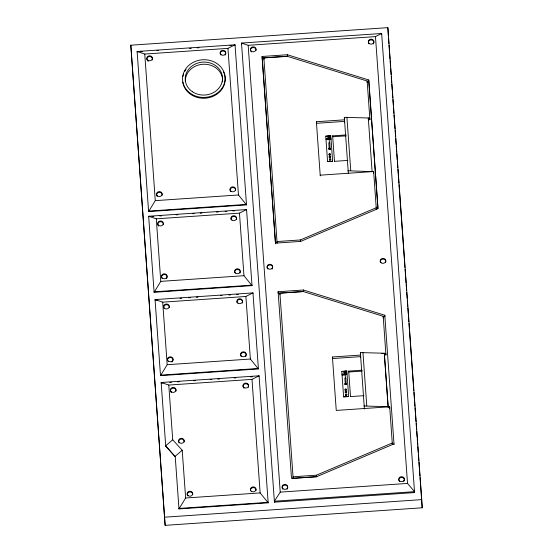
<?xml version="1.0" encoding="UTF-8"?>
<svg xmlns="http://www.w3.org/2000/svg" width="553" height="553" viewBox="0 0 553 553"><rect width="100%" height="100%" fill="white"/><g stroke="black" fill="none" stroke-linecap="round" stroke-linejoin="round"><path stroke-width="0.83" d="M329.747 148.266C331.358 151.225 329.761 147.057 328.966 148.494M329.132 148.301L329.166 149.379L328.835 142.854M345.058 383.595C344.243 385.946 345.991 381.446 346.213 384.577L345.874 378.058M246.507 204.893L235.032 44.793L227.947 48.374L238.461 194.967L246.507 204.893L148.605 211.578L155.282 200.649L144.762 54.056L137.123 51.484L137.151 51.961M252.002 285.618L246.555 209.559L239.47 213.14L243.956 275.691L252.002 285.618L154.1 292.309L160.778 281.373L156.285 218.822L148.653 216.251L148.681 216.728M258.41 368.955L252.963 292.896L245.878 296.477L250.364 359.035L258.41 368.955L160.508 375.646L167.186 364.71L162.7 302.159L155.061 299.588L155.089 300.065L157.66 299.892M268.177 502.829L259.067 375.805L251.988 379.379L260.138 492.917L268.177 502.829L178.972 508.926L185.642 498.004L182.214 450.266L172.716 439.794L168.789 385.061L161.165 382.496L161.193 382.98L162.907 382.863M414.57 492.578L381.646 33.491L375.466 36.609L407.526 483.426L414.522 491.658L414.57 492.578L274.433 502.152L274.378 501.232L280.226 492.122L248.166 45.305L241.502 43.065L241.557 43.984M165.706 445.766L175.225 456.73L165.734 446.25L165.706 445.766L172.716 439.794M182.214 450.266L175.204 456.239L178.972 508.926M329.298 137.656L329.36 136.833M329.187 149.338C329.775 146.462 329.146 151.19 328.959 148.391M345.044 384.591L345.452 384.494L345.169 383.554M346.102 383.713L346.143 384.508M345.349 384.522L344.872 378.107M329.298 137.773L329.36 136.923M377.955 208.488L368.844 81.547L287.111 56.254L263.857 57.837L277.122 243.106L277.039 241.543L300.327 239.954L376.247 207.741L376.33 209.304L373.648 171.527L320.222 175.177M394.026 443.886L316.447 476.776L293.159 478.366L293.076 476.797L316.364 475.207L392.284 442.994L392.367 444.564L389.685 406.78L336.259 410.43L332.422 356.996L360.501 355.074M329.318 149.199L330.01 149.165M345.355 384.453L346.04 384.418M329.533 149.22L329.616 148.218M345.521 384.425L345.825 383.471L345.57 384.473M130.805 45.208L387.867 27.65L421.739 499.629L422.195 507.792L165.133 525.35L130.805 45.208L165.133 525.35M140.586 51.726L142.308 51.609M156.907 50.613L158.621 50.496M189.541 48.388L191.255 48.27M197.269 47.855L198.99 47.738M229.903 45.629L231.624 45.512M248.166 45.305L375.466 36.609M144.762 54.056L227.947 48.374M275.498 243.838L262.081 56.475L287.353 54.754L368.754 79.978L377.989 208.633L300.41 241.516L300.327 239.954M262.17 58.044L287.442 56.316L287.353 54.754M344.464 119.821L316.385 121.736L316.475 123.305L344.554 121.39L344.63 122.441L344.325 117.34L368.284 117.969L372.093 171.499M368.298 118.197L369.812 118.093L369.902 119.655L368.381 119.759L368.284 117.969M325.752 136.093L330.784 135.748L330.991 138.665L325.959 139.01L325.758 136.287L330.784 135.748M346.137 135.851L332.712 136.764L332.657 135.851L346.088 134.932M326.007 139.639L331.04 139.301L332.616 161.262L327.576 161.607L326.014 139.84M329.374 139.612L331.04 139.301M334.489 161.331L347.913 160.418M372.128 171.63L348.162 170.78L344.325 117.34M155.282 200.649L238.461 194.967M148.577 211.101L246.486 204.41M152.116 216.493L153.831 216.375M159.845 215.967L161.559 215.85M176.158 214.854L177.879 214.737M192.479 213.734L194.193 213.617M200.207 213.209L201.921 213.092M216.52 212.096L218.241 211.979M225.112 211.509L226.827 211.391M232.841 210.976L234.555 210.859M156.285 218.822L239.47 213.14M300.749 241.405L275.477 243.133L262.081 56.475M160.778 281.373L243.956 275.691M154.073 291.825L251.974 285.141M179.995 298.364L181.709 298.247M188.58 297.777L190.294 297.659M196.308 297.251L198.029 297.134M220.357 295.606L222.071 295.489M228.942 295.019L230.663 294.901M236.67 294.493L238.391 294.376M303.39 290.007L303.479 291.569L278.207 293.297L278.118 291.728L303.39 290.007L384.791 315.238L394.047 444.598M279.977 294.659L279.894 293.097L303.148 291.507L384.881 316.8L384.791 315.238M162.7 302.159L245.878 296.477M167.186 364.71L250.364 359.035M332.422 356.996L332.512 358.558L360.591 356.644L360.667 357.701L360.362 352.593L384.321 353.222L388.165 406.884M381.777 353.623L385.849 353.346L385.939 354.908L384.418 355.012L388.192 407.602M160.481 375.162L258.389 368.478M169.778 382.393L171.499 382.275M177.506 381.867L179.227 381.75M193.826 380.747L195.541 380.637M210.147 379.635L211.861 379.517M217.875 379.109L219.589 378.992M234.189 377.996L235.91 377.879M250.509 376.876L252.223 376.759M341.789 371.346L346.821 371.001L347.028 373.918L341.996 374.263L341.795 371.547M345.155 371.312L346.821 371.001M362.174 371.104L348.749 372.024L348.694 371.104L362.125 370.192M168.789 385.061L251.988 379.379M342.044 374.899L347.077 374.554L348.653 396.522L343.613 396.86L342.044 374.899L344.567 374.92M350.526 396.591L363.95 395.671M388.151 406.662L364.199 406.033L360.362 352.593M316.786 476.658L291.507 478.386L278.118 291.728M185.642 498.004L260.138 492.917M280.226 492.122L407.526 483.426M274.378 501.232L414.522 491.658M178.944 508.442L268.15 502.345M164.676 517.193L421.739 499.629M330.148 149.186L329.788 148.211M345.957 384.466L346.392 384.57L346.323 383.582M345.397 372.086L345.673 372.452M330.106 149.255L329.837 142.798M345.162 372.051L345.293 375.605A5.184 0.442 88.5 0 0 345.369 378.058M329.139 136.978L329.256 140.351A5.184 0.442 88.5 0 0 329.332 142.798M388.51 38.392L388.883 43.563M389.008 45.284L389.436 51.311M389.561 53.033L389.996 59.067M390.121 60.789L390.549 66.816M390.674 68.537L391.109 74.565M391.234 76.293L391.662 82.321M391.787 84.042L392.222 90.07M392.347 91.791L392.775 97.819M392.9 99.547L393.335 105.575M393.46 107.296L393.888 113.324M394.013 115.045L394.448 121.079M394.565 122.801L395.001 128.828M395.125 130.549L395.561 136.577M395.678 138.305L396.114 144.333M396.238 146.054L396.667 152.082M396.791 153.803L397.227 159.831M397.351 161.559L397.78 167.587M397.904 169.308L398.34 175.336M398.464 177.057L398.893 183.091M399.017 184.813L404.955 267.493M405.072 269.214L405.508 275.249M405.632 276.97L406.061 282.998M406.185 284.719L406.621 290.747M406.745 292.468L407.174 298.502M407.298 300.224L407.734 306.251M407.858 307.973L408.287 314M408.411 315.728L408.847 321.756M408.971 323.477L409.4 329.505M409.524 331.226L413.789 390.66M413.914 392.381L414.349 398.409M414.467 400.13L414.902 406.158M415.026 407.879L415.455 413.914M415.58 415.635L416.015 421.663M416.139 423.384L416.568 429.411M416.692 431.14L417.128 437.167M417.252 438.888L417.681 444.916M417.805 446.637L418.241 452.672M418.365 454.393L418.794 460.421M418.918 462.142L419.354 468.17M419.478 469.891L419.907 475.926M420.031 477.647L422.195 507.792M369.902 119.655L367.157 81.063L367.24 82.625M385.939 354.908L383.194 316.316L383.277 317.878M346.904 117.167L350.74 170.601M362.941 352.42L366.777 405.854M332.657 135.851L334.475 161.4M348.694 371.104L350.512 396.653M316.385 121.736L320.249 175.895M279.894 293.097L293.159 478.366M274.433 502.152L241.502 43.065L381.646 33.491L381.694 34.41M165.734 446.25L161.165 382.496L259.067 375.805L259.094 376.296M160.508 375.646L155.061 299.588L252.963 292.896L252.991 293.38M148.605 211.578L137.123 51.484L235.032 44.793L235.06 45.277M154.1 292.309L148.653 216.251L246.555 209.559L246.583 210.043M387.867 27.65L388.324 35.807M389.685 406.78L389.768 408.349M384.321 353.222L384.418 355.012M368.754 79.978L368.844 81.547M373.648 171.527L373.731 173.096M364.15 405.536L364.344 409.02M348.114 170.276L348.3 173.255M348.653 396.522L343.613 396.86M347.028 373.918L341.996 374.263M332.616 161.262L327.576 161.607M330.991 138.665L325.959 139.01M316.364 475.207L316.447 476.776M263.857 57.837L263.94 59.406M345.784 383.519L345.832 384.459M345.653 383.471L345.701 384.459M345.307 383.512L345.272 384.556M330.21 148.28L330.259 149.22M329.871 148.273L329.92 149.213M329.436 148.232L329.415 149.241M172.806 361.088A2.806 2.482 -3.2 0 1 171.845 362.063M167.635 360.846A2.806 2.482 -3.2 0 1 170.117 357.542A2.806 2.482 -3.2 0 1 173.041 360.473M248.56 386.734A2.806 2.482 -3.2 0 1 248.318 387.349M243.956 388.158A2.806 2.482 -3.2 0 1 243.472 387.681M243.154 387.1A2.806 2.482 -3.2 0 1 245.269 383.844A2.806 2.482 -3.2 0 1 248.608 386.084M250.606 490.912A2.806 2.482 -3.2 0 1 253.08 487.615A2.806 2.482 -3.2 0 1 256.004 490.546M171.395 392.512A2.806 2.482 -3.2 0 1 172.356 388.289A2.806 2.482 -3.2 0 1 175.999 391.089M251.415 51.927A2.806 2.482 -3.2 0 1 250.938 51.443M250.613 50.862A2.806 2.482 -3.2 0 1 253.094 47.565A2.806 2.482 -3.2 0 1 256.018 50.496M329.408 155.123A0.698 0.622 -3.2 0 1 329.194 154.163A0.698 0.622 -3.2 0 1 330.3 154.218A0.698 0.622 -3.2 0 1 329.941 155.151M329.616 160.08A0.698 0.622 -3.2 0 1 329.595 159.167A0.698 0.622 -3.2 0 1 330.625 159.216A0.698 0.622 -3.2 0 1 330.466 160.121M345.39 371.512A1.12 0.995 -3.2 0 1 345.238 373.475M344.671 373.386A1.12 0.995 -3.2 0 1 344.166 372.058M344.325 371.844A1.12 0.995 -3.2 0 1 344.809 371.554M345.335 371.754A0.843 0.747 -3.2 0 1 345.922 372.812M345.798 372.971A0.843 0.747 -3.2 0 1 345.438 373.192M344.796 373.157A0.843 0.747 -3.2 0 1 344.616 373.054M344.927 373.075A1.12 0.995 -3.2 0 1 344.243 371.519A1.12 0.995 -3.2 0 1 346.13 371.609A1.12 0.995 -3.2 0 1 345.217 373.088M345.314 371.367A0.843 0.747 -3.2 0 1 345.418 372.798M344.775 372.77A0.843 0.747 -3.2 0 1 344.878 371.395M373.655 43.452A2.806 2.482 -3.2 0 1 373.247 43.998M368.81 43.784A2.806 2.482 -3.2 0 1 368.485 43.21M368.346 42.574A2.806 2.482 -3.2 0 1 371.333 39.906A2.806 2.482 -3.2 0 1 373.89 42.837M231.147 219.735A2.806 2.482 -3.2 0 1 233.622 216.437A2.806 2.482 -3.2 0 1 236.546 219.368M272.408 268.544A2.806 2.482 -3.2 0 1 272 269.083M267.562 268.876A2.806 2.482 -3.2 0 1 267.237 268.295M267.099 267.666A2.806 2.482 -3.2 0 1 270.085 264.998A2.806 2.482 -3.2 0 1 272.643 267.929M234.818 272.788A2.806 2.482 -3.2 0 1 237.666 269.491A2.806 2.482 -3.2 0 1 239.988 273.037M380.374 262.412A2.806 2.482 -3.2 0 1 383.222 259.115A2.806 2.482 -3.2 0 1 385.545 262.661M398.81 480.073A2.806 2.482 -3.2 0 1 402.515 477.522A2.806 2.482 -3.2 0 1 403.711 481.497M399.273 481.283A2.806 2.482 -3.2 0 1 398.948 480.709M161.538 277.191A2.806 2.482 -3.2 0 1 165.243 274.641A2.806 2.482 -3.2 0 1 166.439 278.615M162.001 278.401A2.806 2.482 -3.2 0 1 161.676 277.827M163.847 308.028A2.806 2.482 -3.2 0 1 166.322 304.731A2.806 2.482 -3.2 0 1 169.253 307.655M240.638 355.178A2.806 2.482 -3.2 0 1 244.343 352.627A2.806 2.482 -3.2 0 1 245.539 356.602M241.101 356.388A2.806 2.482 -3.2 0 1 240.776 355.814M242.504 302.387A2.806 2.482 -3.2 0 1 242.269 303.003M237.099 302.754A2.806 2.482 -3.2 0 1 239.214 299.505A2.806 2.482 -3.2 0 1 242.553 301.738M158.69 226.066A2.806 2.482 -3.2 0 1 159.651 221.843A2.806 2.482 -3.2 0 1 163.294 224.636M187.647 495.854A2.806 2.482 -3.2 0 1 189.085 492.108A2.806 2.482 -3.2 0 1 192.783 494.258M220.184 53.703A2.806 2.482 -3.2 0 1 223.889 51.153A2.806 2.482 -3.2 0 1 225.085 55.127M220.647 54.913A2.806 2.482 -3.2 0 1 220.329 54.339M328.738 137.51A0.843 0.747 -3.2 0 1 328.482 136.356A0.843 0.747 -3.2 0 1 329.809 136.418A0.843 0.747 -3.2 0 1 329.381 137.545M328.89 137.815A1.12 0.995 -3.2 0 1 328.206 136.266A1.12 0.995 -3.2 0 1 330.093 136.356A1.12 0.995 -3.2 0 1 329.18 137.835M329.298 136.501A0.843 0.747 -3.2 0 1 329.401 137.939M328.759 137.904A0.843 0.747 -3.2 0 1 328.337 137.483M329.871 136.48A1.12 0.995 -3.2 0 1 329.208 138.222M328.634 138.132A1.12 0.995 -3.2 0 1 328.129 136.805M328.772 136.301A1.12 0.995 -3.2 0 1 329.629 136.342M230.504 191.442A2.806 2.482 -3.2 0 1 230.186 190.861M230.041 190.232A2.806 2.482 -3.2 0 1 233.027 187.557A2.806 2.482 -3.2 0 1 235.585 190.495M152.393 59.468A2.806 2.482 -3.2 0 1 152.158 60.083M148.404 61.245A2.806 2.482 -3.2 0 1 147.796 60.892M146.987 59.835A2.806 2.482 -3.2 0 1 149.103 56.579A2.806 2.482 -3.2 0 1 152.441 58.818M157.059 196.197A2.806 2.482 -3.2 0 1 158.849 192.368A2.806 2.482 -3.2 0 1 162.14 195.25M223.612 72.028A21.311 18.85 -3.2 0 1 209.345 97.584A21.311 18.85 -3.2 0 1 182.773 82.072M182.939 76.342A21.311 18.85 -3.2 0 1 183.61 73.929M184.626 71.627A21.311 18.85 -3.2 0 1 185.981 69.443M179.096 442.925A2.806 2.482 -3.2 0 1 180.886 439.096A2.806 2.482 -3.2 0 1 184.177 441.978M185.338 81.277A18.643 16.493 -3.2 0 1 204.582 64.231A18.643 16.493 -3.2 0 1 222.548 81.906M282.141 487.815A2.806 2.482 -3.2 0 1 285.846 485.264A2.806 2.482 -3.2 0 1 287.042 489.239M282.604 489.025A2.806 2.482 -3.2 0 1 282.286 488.451M179.531 442.69A2.806 2.482 -3.2 0 0 184.135 441.266A2.806 2.482 -3.2 0 0 180.492 438.467A2.806 2.482 -3.2 0 0 179.531 442.69M251.366 491.251A2.806 2.482 -3.2 0 0 255.963 489.827A2.806 2.482 -3.2 0 0 252.32 487.027A2.806 2.482 -3.2 0 0 251.366 491.251M164.607 308.367A2.806 2.482 -3.2 0 0 169.211 306.936A2.806 2.482 -3.2 0 0 165.568 304.143A2.806 2.482 -3.2 0 0 164.607 308.367M171.354 391.794A2.806 2.482 -3.2 0 0 175.958 390.37A2.806 2.482 -3.2 0 0 172.315 387.57A2.806 2.482 -3.2 0 0 171.354 391.794M168.402 361.185A2.806 2.482 -3.2 0 0 172.999 359.754A2.806 2.482 -3.2 0 0 169.356 356.962A2.806 2.482 -3.2 0 0 168.402 361.185M243.914 387.439A2.806 2.482 -3.2 0 0 248.518 386.015A2.806 2.482 -3.2 0 0 244.875 383.215A2.806 2.482 -3.2 0 0 243.914 387.439M251.38 51.208A2.806 2.482 -3.2 0 0 255.977 49.777A2.806 2.482 -3.2 0 0 252.334 46.984A2.806 2.482 -3.2 0 0 251.38 51.208M329.415 157.218A0.698 0.622 -3.2 0 0 330.563 156.865A0.698 0.622 -3.2 0 0 329.65 156.167A0.698 0.622 -3.2 0 0 329.415 157.218M329.422 157.418A0.698 0.622 -3.2 0 0 330.576 157.059A0.698 0.622 -3.2 0 0 329.664 156.361A0.698 0.622 -3.2 0 0 329.422 157.418M329.242 154.84A0.698 0.622 -3.2 0 0 330.39 154.487A0.698 0.622 -3.2 0 0 329.484 153.789A0.698 0.622 -3.2 0 0 329.242 154.84M329.602 159.886A0.698 0.622 -3.2 0 0 330.756 159.527A0.698 0.622 -3.2 0 0 329.844 158.829A0.698 0.622 -3.2 0 0 329.602 159.886M345.459 392.671A0.698 0.622 -3.2 0 0 346.613 392.312A0.698 0.622 -3.2 0 0 345.701 391.614A0.698 0.622 -3.2 0 0 345.459 392.671M345.653 395.333A0.698 0.622 -3.2 0 0 346.8 394.98A0.698 0.622 -3.2 0 0 345.888 394.275A0.698 0.622 -3.2 0 0 345.653 395.333M345.293 390.294A0.698 0.622 -3.2 0 0 346.441 389.934A0.698 0.622 -3.2 0 0 345.528 389.236A0.698 0.622 -3.2 0 0 345.293 390.294M345.452 392.478A0.698 0.622 -3.2 0 0 346.6 392.118A0.698 0.622 -3.2 0 0 345.687 391.42A0.698 0.622 -3.2 0 0 345.452 392.478M345.279 390.1A0.698 0.622 -3.2 0 0 346.427 389.741A0.698 0.622 -3.2 0 0 345.521 389.042A0.698 0.622 -3.2 0 0 345.279 390.1M345.639 395.139A0.698 0.622 -3.2 0 0 346.793 394.78A0.698 0.622 -3.2 0 0 345.881 394.082A0.698 0.622 -3.2 0 0 345.639 395.139M369.252 43.549A2.806 2.482 -3.2 0 0 373.849 42.118A2.806 2.482 -3.2 0 0 370.206 39.325A2.806 2.482 -3.2 0 0 369.252 43.549M231.907 220.08A2.806 2.482 -3.2 0 0 236.504 218.649A2.806 2.482 -3.2 0 0 232.861 215.857A2.806 2.482 -3.2 0 0 231.907 220.08M268.005 268.64A2.806 2.482 -3.2 0 0 272.601 267.21A2.806 2.482 -3.2 0 0 268.958 264.417A2.806 2.482 -3.2 0 0 268.005 268.64M235.585 273.134A2.806 2.482 -3.2 0 0 240.182 271.703A2.806 2.482 -3.2 0 0 236.539 268.91A2.806 2.482 -3.2 0 0 235.585 273.134M399.715 481.048A2.806 2.482 -3.2 0 0 404.312 479.617A2.806 2.482 -3.2 0 0 400.669 476.824A2.806 2.482 -3.2 0 0 399.715 481.048M158.656 225.347A2.806 2.482 -3.2 0 0 163.253 223.917A2.806 2.482 -3.2 0 0 159.61 221.124A2.806 2.482 -3.2 0 0 158.656 225.347M237.866 303.099A2.806 2.482 -3.2 0 0 242.463 301.668A2.806 2.482 -3.2 0 0 238.82 298.876A2.806 2.482 -3.2 0 0 237.866 303.099M241.543 356.153A2.806 2.482 -3.2 0 0 246.14 354.722A2.806 2.482 -3.2 0 0 242.497 351.929A2.806 2.482 -3.2 0 0 241.543 356.153M381.135 262.758A2.806 2.482 -3.2 0 0 385.738 261.327A2.806 2.482 -3.2 0 0 382.095 258.534A2.806 2.482 -3.2 0 0 381.135 262.758M188.089 495.619A2.806 2.482 -3.2 0 0 192.693 494.188A2.806 2.482 -3.2 0 0 189.05 491.396A2.806 2.482 -3.2 0 0 188.089 495.619M157.494 195.962A2.806 2.482 -3.2 0 0 162.098 194.532A2.806 2.482 -3.2 0 0 158.455 191.739A2.806 2.482 -3.2 0 0 157.494 195.962M162.444 278.166A2.806 2.482 -3.2 0 0 167.041 276.735A2.806 2.482 -3.2 0 0 163.398 273.942A2.806 2.482 -3.2 0 0 162.444 278.166M221.089 54.678A2.806 2.482 -3.2 0 0 225.693 53.254A2.806 2.482 -3.2 0 0 222.05 50.454A2.806 2.482 -3.2 0 0 221.089 54.678M230.947 191.207A2.806 2.482 -3.2 0 0 235.543 189.776A2.806 2.482 -3.2 0 0 231.901 186.976A2.806 2.482 -3.2 0 0 230.947 191.207M147.755 60.173A2.806 2.482 -3.2 0 0 152.352 58.749A2.806 2.482 -3.2 0 0 148.709 55.95A2.806 2.482 -3.2 0 0 147.755 60.173M283.046 488.79A2.806 2.482 -3.2 0 0 287.65 487.359A2.806 2.482 -3.2 0 0 284.007 484.566A2.806 2.482 -3.2 0 0 283.046 488.79M192.416 91.736A18.643 16.493 -3.2 0 0 222.32 80.607A18.643 16.493 -3.2 0 0 196.833 63.374A18.643 16.493 -3.2 0 0 192.416 91.736M190.826 93.651A21.311 18.85 -3.2 0 0 224.967 80.842A21.311 18.85 -3.2 0 0 195.776 61.224A21.311 18.85 -3.2 0 0 190.826 93.651"/></g></svg>
